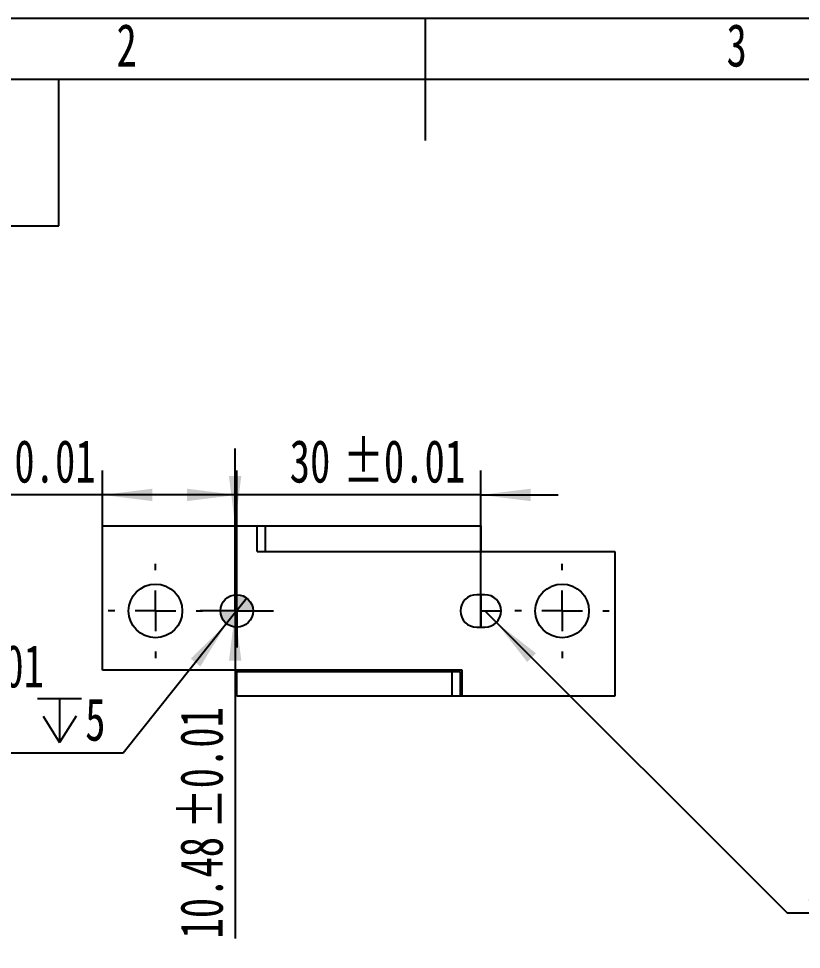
# Model space of a CAD drawing. Header units: millimetres. Extents: x 0 to 210, y 0 to 297.
# Drawn here: x 81.7 to 145.8, y 220.7 to 297 of the extents above; entities that cross this region are included whole.
import ezdxf

# ---------------------------------------------------------------- set-up
doc = ezdxf.new("R2010")
doc.units = ezdxf.units.MM
doc.layers.add('图框', color=7, linetype='Continuous')
doc.layers.add('根据设置的颜色创建', color=7, linetype='Continuous', lineweight=25)
doc.styles.add('SLDTEXTSTYLE5', font='TXT', dxfattribs={"width": 0.7})
doc.styles.add('SLDTEXTSTYLE8', font='TXT', dxfattribs={"width": 0.62})
doc.dimstyles.new('SLDDIMSTYLE13', dxfattribs={"dimtxt": 3.5, "dimasz": 4.08, "dimexe": 0, "dimexo": 0.0625, "dimgap": 0.875, "dimtad": 2, "dimlfac": 1.5, "dimrnd": 1e-09, "dimzin": 12, "dimdsep": 46, "dimtxsty": 'SLDTEXTSTYLE5', "dimsah": 1, "dimcen": 0.09, "dimadec": 0, "dimazin": 3, "dimtol": 1, "dimtp": 0.01, "dimtm": 0.01, "dimtfac": 1, "dimtmove": 0, "dimatfit": 0, "dimfxl": 0, "dimfrac": 2, "dimtolj": 1, "dimarcsym": 0})
doc.dimstyles.new('SLDDIMSTYLE14', dxfattribs={"dimtxt": 3.5, "dimasz": 4.08, "dimexe": 0, "dimexo": 0.0625, "dimgap": 0.875, "dimtad": 0, "dimtih": 1, "dimtoh": 1, "dimlfac": 1.5, "dimrnd": 1e-09, "dimzin": 12, "dimdsep": 46, "dimtxsty": 'SLDTEXTSTYLE5', "dimblk1": 'NONE', "dimsah": 1, "dimcen": 0, "dimadec": 0, "dimazin": 3, "dimtol": 1, "dimtp": 0.012, "dimtfac": 1, "dimtmove": 0, "dimatfit": 3, "dimldrblk": 'NONE', "dimfxl": 0, "dimfrac": 2, "dimtolj": 1, "dimarcsym": 0})
doc.dimstyles.new('SLDDIMSTYLE15', dxfattribs={"dimtxt": 3.5, "dimasz": 4.08, "dimexe": 0, "dimexo": 0.0625, "dimgap": 0.875, "dimtad": 0, "dimtih": 1, "dimtoh": 1, "dimlfac": 1.5, "dimrnd": 1e-09, "dimzin": 12, "dimdsep": 46, "dimtxsty": 'SLDTEXTSTYLE5', "dimsah": 1, "dimcen": 0, "dimadec": 0, "dimazin": 3, "dimtol": 1, "dimtp": 0.012, "dimtfac": 1, "dimtofl": 0, "dimtmove": 0, "dimatfit": 3, "dimfxl": 0, "dimfrac": 2, "dimtolj": 1, "dimtzin": 12, "dimarcsym": 0})
doc.dimstyles.new('SLDDIMSTYLE4', dxfattribs={"dimtxt": 3.5, "dimasz": 4.08, "dimexe": 0, "dimexo": 0.0625, "dimgap": 0.875, "dimtad": 2, "dimlfac": 1.5, "dimrnd": 1e-09, "dimzin": 4, "dimdsep": 46, "dimtxsty": 'SLDTEXTSTYLE5', "dimsah": 1, "dimcen": 0.09, "dimadec": 0, "dimazin": 1, "dimtol": 1, "dimtp": 0.01, "dimtm": 0.01, "dimtfac": 1, "dimtofl": 0, "dimtmove": 0, "dimatfit": 3, "dimfxl": 0, "dimfrac": 2, "dimtolj": 1, "dimarcsym": 0})

# ---------------------------------------------------------------- blocks, each defined once
blk = doc.blocks.new('_D_17')
at = {"layer": '根据设置的颜色创建'}
for p, q in [((99.57, 248.415), (99.57, 259.933)), ((119.57, 248.415), (119.57, 259.933)), ((99.57, 257.933), (93.22, 257.933)), ((119.57, 257.933), (99.57, 257.933)), ((119.57, 257.933), (125.92, 257.933))]:
    blk.add_line(p, q, dxfattribs=at)
for points in [[(99.57, 257.933), (95.49, 258.441), (95.49, 257.425)], [(119.57, 257.933), (123.65, 257.425), (123.65, 258.441)]]:
    blk.add_solid(points, dxfattribs=at)
at = {"layer": '根据设置的颜色创建', "char_height": 3.5, "attachment_point": 1, "style": 'SLDTEXTSTYLE5'}
for s, insert in [('±0.01', (108.293, 262.445)), ('30', (103.908, 262.445))]:
    blk.add_mtext(s, dxfattribs=dict(at, insert=insert))
blk = doc.blocks.new('SW_SYMBOL_HOLE_DEPTH')
at = {"layer": '根据设置的颜色创建', "color": 0}
for p, q in [((0, 875), (800, 875)), ((400, 875), (400, 75)), ((100, 555), (400, 75)), ((700, 555), (400, 75))]:
    blk.add_line(p, q, dxfattribs=at)
blk = doc.blocks.new('_D_18')
at = {"layer": '根据设置的颜色创建'}
for p, q in [((100.401, 249.457), (98.738, 247.373)), ((98.738, 247.373), (90.268, 236.759)), ((90.268, 236.759), (67.771, 236.759))]:
    blk.add_line(p, q, dxfattribs=at)
blk.add_solid([(98.738, 247.373), (95.796, 244.501), (96.59, 243.867)], dxfattribs=at)
at = {"layer": '根据设置的颜色创建', "xscale": 0.004511737089201878, "yscale": 0.004511737089201878, "zscale": 0.004511737089201878}
blk.add_blockref('SW_SYMBOL_HOLE_DEPTH', (83.247, 237.28), dxfattribs=at)
at = {"layer": '根据设置的颜色创建', "char_height": 3.5, "attachment_point": 1, "style": 'SLDTEXTSTYLE5'}
for s, insert in [('+', (74.954, 245.641)), ('0.01', (77.107, 245.641)), ('%%c', (67.771, 241.286)), ('4', (71.886, 241.271)), ('0', (77.107, 241.286)), ('5', (87.145, 241.271))]:
    blk.add_mtext(s, dxfattribs=dict(at, insert=insert))
blk = doc.blocks.new('_None')
blk = doc.blocks.new('_D_19')
at = {"layer": '根据设置的颜色创建'}
for p, q in [((119.903, 248.415), (120.846, 247.472)), ((120.846, 247.472), (144.672, 223.646)), ((144.672, 223.646), (163.474, 223.646))]:
    blk.add_line(p, q, dxfattribs=at)
blk.add_solid([(120.846, 247.472), (123.372, 244.228), (124.09, 244.947)], dxfattribs=at)
at = {"layer": '根据设置的颜色创建', "xscale": 0.004511737089201878, "yscale": 0.004511737089201878, "zscale": 0.004511737089201878}
blk.add_blockref('SW_SYMBOL_HOLE_DEPTH', (158.04, 224.167), dxfattribs=at)
at = {"layer": '根据设置的颜色创建', "char_height": 3.5, "attachment_point": 1}
for s, insert, style in [('%%c', (146.259, 228.173), 'SLDTEXTSTYLE5'), ('4 X 5', (150.374, 228.158), 'SLDTEXTSTYLE8'), ('5', (161.938, 228.158), 'SLDTEXTSTYLE5')]:
    blk.add_mtext(s, dxfattribs=dict(at, insert=insert, style=style))
blk = doc.blocks.new('_D_20')
at = {"layer": '根据设置的颜色创建'}
for p, q in [((88.57, 255.399), (88.57, 259.933)), ((99.57, 251.415), (99.57, 259.933)), ((88.57, 257.933), (69.024, 257.933)), ((99.57, 257.933), (88.57, 257.933))]:
    blk.add_line(p, q, dxfattribs=at)
for points in [[(88.57, 257.933), (92.65, 257.425), (92.65, 258.441)], [(99.57, 257.933), (95.49, 258.441), (95.49, 257.425)]]:
    blk.add_solid(points, dxfattribs=at)
at = {"layer": '根据设置的颜色创建', "char_height": 3.5, "attachment_point": 1, "style": 'SLDTEXTSTYLE5'}
for s, insert in [('±0.01', (78.007, 262.445)), ('16.50', (69.024, 262.445))]:
    blk.add_mtext(s, dxfattribs=dict(at, insert=insert))
blk = doc.blocks.new('_D_21')
at = {"layer": '根据设置的颜色创建'}
for p, q in [((99.437, 255.399), (99.437, 261.749)), ((99.437, 248.415), (99.437, 255.399)), ((99.437, 248.415), (99.437, 221.547))]:
    blk.add_line(p, q, dxfattribs=at)
for points in [[(99.437, 255.399), (99.945, 259.479), (98.929, 259.479)], [(99.437, 248.415), (98.929, 244.335), (99.945, 244.335)]]:
    blk.add_solid(points, dxfattribs=at)
at = {"layer": '根据设置的颜色创建', "char_height": 3.5, "attachment_point": 1, "rotation": 90, "style": 'SLDTEXTSTYLE5'}
for s, insert in [('±0.01', (94.925, 230.53)), ('10.48', (94.925, 221.547))]:
    blk.add_mtext(s, dxfattribs=dict(at, insert=insert))
blk = doc.blocks.new('SW_CENTERMARKSYMBOL_2')
at = {"layer": '根据设置的颜色创建', "color": 0}
for p, q in [((0, 3.333), (0, 3.867)), ((0, 0), (0, 1.667)), ((-3.333, 0), (-3.867, 0)), ((0, 0), (-1.667, 0)), ((0, 0), (0, -1.667)), ((0, 0), (1.667, 0)), ((3.333, 0), (3.867, 0)), ((0, -3.333), (0, -3.867))]:
    blk.add_line(p, q, dxfattribs=at)
blk = doc.blocks.new('SW_CENTERMARKSYMBOL_3')
at = {"layer": '根据设置的颜色创建', "color": 0}
for p, q in [((0, 3.333), (0, 3.867)), ((0, 0), (0, 1.667)), ((-3.333, 0), (-3.867, 0)), ((0, 0), (-1.667, 0)), ((0, 0), (0, -1.667)), ((0, 0), (1.667, 0)), ((3.333, 0), (3.867, 0)), ((0, -3.333), (0, -3.867))]:
    blk.add_line(p, q, dxfattribs=at)
blk = doc.blocks.new('SW_CENTERMARKSYMBOL_4')
at = {"layer": '根据设置的颜色创建', "color": 0}
for p, q in [((0, 1.667), (0, 3)), ((0, 0), (0, 1.667)), ((-1.667, 0), (-3, 0)), ((0, 0), (-1.667, 0)), ((0, 0), (0, -1.667)), ((0, 0), (1.667, 0)), ((1.667, 0), (3, 0)), ((0, -1.667), (0, -3))]:
    blk.add_line(p, q, dxfattribs=at)
blk = doc.blocks.new('SW_DOWELSYMBOL_0')
at = {"linetype": 'Continuous', "lineweight": 25}
h = blk.add_hatch(color=0, dxfattribs=at)
edge = h.paths.add_edge_path(flags=0)
edge.add_arc((0, 0), 1.333, 0, 90)
edge.add_line((0, 1.333), (0, 0))
edge.add_line((0, 0), (1.333, 0))
h = blk.add_hatch(color=0, dxfattribs=at)
edge = h.paths.add_edge_path(flags=0)
edge.add_arc((0, 0), 1.333, 180, 270)
edge.add_line((0, -1.333), (0, 0))
edge.add_line((0, 0), (-1.333, 0))
at = {"layer": '根据设置的颜色创建', "color": 0}
blk.add_circle((0, 0), 1.333, dxfattribs=at)

msp = doc.modelspace()

# ---------------------------------------------------------------- linework, layer by layer
at = {"color": 7, "linetype": 'Continuous', "lineweight": 25}
for p, q in [((88.5696, 255.3986), (101.2363, 255.3986)), ((88.5696, 243.5486), (88.5696, 255.3986)), ((101.2363, 253.3014), (101.2363, 255.3986)), ((101.2363, 255.3986), (101.903, 255.3986)), ((101.903, 255.3986), (101.903, 253.3014)), ((101.903, 255.3986), (119.5696, 255.3986)), ((119.5696, 255.3986), (119.5696, 253.3014)), ((101.2363, 253.3014), (130.5696, 253.3014)), ((130.5696, 253.3014), (130.5696, 241.4319)), ((119.903, 249.7486), (119.2363, 249.7486)), ((119.2363, 247.0819), (119.903, 247.0819)), ((118.0363, 243.5486), (88.5696, 243.5486)), ((99.5696, 243.5486), (99.5696, 243.4131)), ((117.3696, 243.5486), (117.3696, 243.4131)), ((118.0363, 241.4319), (118.0363, 243.5486)), ((117.3696, 243.4131), (99.5696, 243.4131)), ((99.5696, 241.4319), (99.5696, 243.4131)), ((117.2363, 241.4319), (117.2363, 243.4131)), ((117.903, 243.4131), (117.3696, 243.4131)), ((117.903, 241.4319), (117.903, 243.4131)), ((117.2363, 241.4319), (99.5696, 241.4319)), ((117.903, 241.4319), (117.2363, 241.4319)), ((118.0398, 241.4319), (117.903, 241.4319)), ((130.5696, 241.4319), (118.0363, 241.4319))]:
    msp.add_line(p, q, dxfattribs=at)
for centre, radius in [((92.903, 248.4153), 2.2), ((126.2363, 248.4153), 2.2), ((99.5696, 248.4153), 1.3333)]:
    msp.add_circle(centre, radius, dxfattribs=at)
for centre, start, end in [((119.2363, 248.4153), 90, 270), ((119.903, 248.4153), 270, 90)]:
    msp.add_arc(centre, 1.3333, start, end, dxfattribs=at)
at = {"layer": '图框'}
msp.add_line((210, 297), (0, 297), dxfattribs=at)
at = {"layer": '图框', "lineweight": 25}
for p, q in [((115, 297), (115, 287)), ((205, 292), (25, 292)), ((85, 280), (85, 292)), ((25, 280), (85, 280))]:
    msp.add_line(p, q, dxfattribs=at)
at = {"layer": '根据设置的颜色创建'}
for p, q in [((119.5696, 249.7486), (119.5696, 247.0819)), ((119.5696, 247.0819), (119.5696, 248.4153)), ((119.5696, 248.4153), (121.2363, 248.4153))]:
    msp.add_line(p, q, dxfattribs=at)

# ---------------------------------------------------------------- block references
for name, p in [('SW_CENTERMARKSYMBOL_3', (92.903, 248.4153)), ('SW_CENTERMARKSYMBOL_2', (126.2363, 248.4153)), ('SW_CENTERMARKSYMBOL_4', (99.5696, 248.4153)), ('SW_DOWELSYMBOL_0', (99.5696, 248.4153))]:
    msp.add_blockref(name, p, dxfattribs=at)

# ---------------------------------------------------------------- texts
at = {"color": 7, "linetype": 'Continuous', "lineweight": 0, "char_height": 3.5, "attachment_point": 2, "style": 'SLDTEXTSTYLE5'}
for s, insert in [('2', (90.5444, 296.568)), ('3', (140.5444, 296.568))]:
    msp.add_mtext(s, dxfattribs=dict(at, insert=insert))

# ---------------------------------------------------------------- dimensions: what is measured, and where the dimension line sits
at = {"layer": '根据设置的颜色创建'}
for base, p1, p2, dimstyle, picture, middle in [((88.5696, 257.9332), (99.5696, 251.4153), (88.5696, 255.3986), 'SLDDIMSTYLE4', '_D_20', (78.2261, 257.9332)), ((99.5696, 257.9332), (119.5696, 248.4153), (99.5696, 248.4153), 'SLDDIMSTYLE13', '_D_17', (110.8111, 257.9332))]:
    dim = msp.add_linear_dim(base=base, p1=p1, p2=p2, dimstyle=dimstyle, dxfattribs=at)
    dim.commit()
    dim.dimension.update_dxf_attribs({"geometry": picture, "text_midpoint": middle, "dimtype": 160})
dim = msp.add_linear_dim(base=(99.4370686943, 255.3986128446), p1=(96.5696389343, 248.4152795113), p2=(88.5696389343, 255.3986128446), angle=90, dimstyle='SLDDIMSTYLE13', dxfattribs=at)
dim.commit()
dim.dimension.update_dxf_attribs({"geometry": '_D_21', "text_midpoint": (99.4370686943, 230.7488654584), "dimtype": 160})
dim = msp.add_diameter_dim_2p(p1=(100.4013, 249.4575), p2=(98.738, 247.3731), text='<>{\\fGDT;x}5', dimstyle='SLDDIMSTYLE14', dxfattribs=at)
dim.commit()
dim.dimension.update_dxf_attribs({"geometry": '_D_18', "text_midpoint": (78.2261, 241.1223), "dimtype": 163})
dim = msp.add_radius_dim(center=(119.903, 248.4153), mpoint=(120.8458, 247.4725), text='%%c4 X 5{\\fGDT;x}5', dimstyle='SLDDIMSTYLE15', override={"dimpost": '<>'}, dxfattribs=at)
dim.commit()
dim.dimension.update_dxf_attribs({"geometry": '_D_19', "text_midpoint": (154.8669, 225.9036), "dimtype": 164})

doc.saveas('drawing.dxf')
